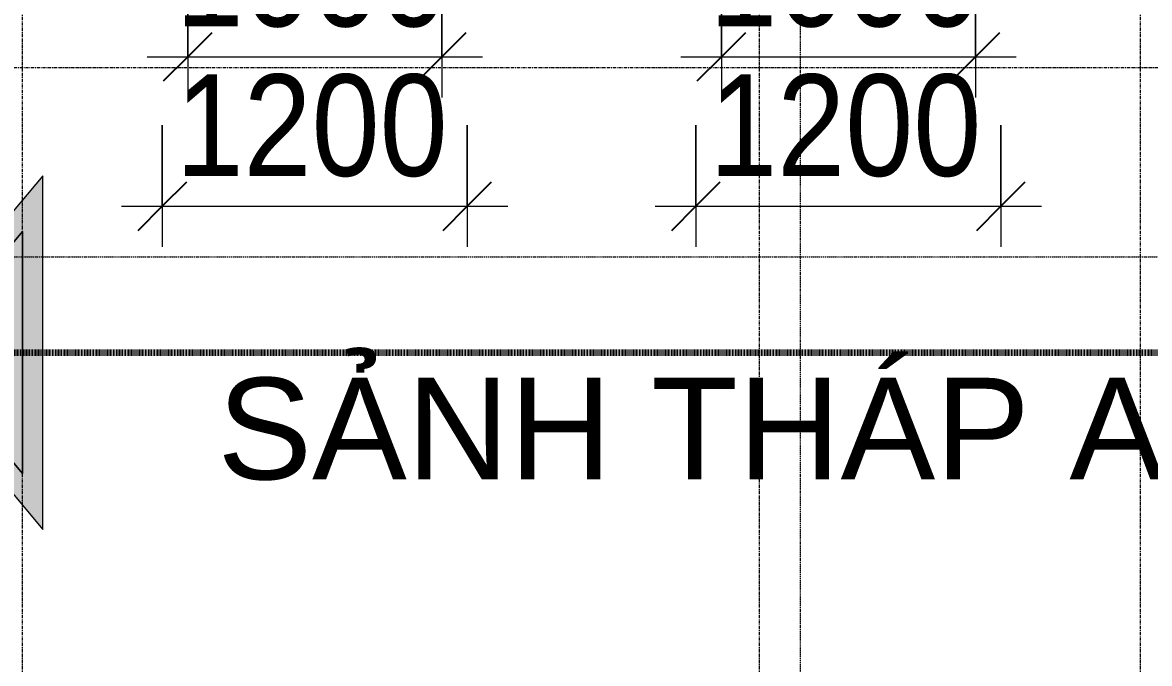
# Model space of a CAD drawing. Header units: millimetres. Extents: x 962 to 241049, y -15958 to 84407.
# Drawn here: x 175232 to 179666, y 46090 to 48615 of the extents above; entities that cross this region are included whole.
import ezdxf

# ---------------------------------------------------------------- set-up
doc = ezdxf.new("R2010")
doc.units = ezdxf.units.MM
for name, pattern in [('1 NÉT CALL OUT', [6, 3, -3]), ('Dash Dot 3_16_', [7.9375, 4.7625, -1.5875, 0, -1.5875]), ('Grid Line', [22.225, 12.7, -3.175, 3.175, -3.175])]:
    doc.linetypes.add(name, pattern=pattern)
for name, color, linetype, lineweight in [('A-ANNO-DIMS', 211, 'Continuous', 9), ('A-ANNO-DIMS-160', 211, 'Continuous', 9), ('A-ANNO-NOTE', 131, 'Continuous', 9), ('A-AREA-IDEN', 2, 'Continuous', 9), ('A-DETL-3', 90, '1 NÉT CALL OUT', 100), ('G-ANNO-SYMB-1', 111, 'Dash Dot 3_16_', 18), ('S-GRID-1', 1, 'Grid Line', 9)]:
    doc.layers.add(name, color=color, linetype=linetype, lineweight=lineweight)
doc.styles.add('Arial_11', font='arial_0.ttf', dxfattribs={"height": 400})
doc.styles.add('UTM Avo', font='UTM Avo.ttf', dxfattribs={"width": 0.9, "height": 400})
doc.dimstyles.new('1_Dim_chi_tiet_2_5', dxfattribs={"dimscale": 304.8, "dimtxt": 399.720379, "dimasz": 0.629921, "dimexe": 0.524934, "dimexo": 0.0625, "dimgap": 0.052493, "dimtad": 1, "dimdec": 0, "dimrnd": 5, "dimzin": 0, "dimdsep": 46, "dimtxsty": 'UTM Avo', "dimblk1": 'OBLIQUE', "dimblk2": 'OBLIQUE', "dimsah": 1, "dimcen": 0.09, "dimdle": 0.524934, "dimazin": 0, "dimtfac": 1, "dimtdec": 4, "dimtix": 1, "dimtmove": 0, "dimatfit": 3, "dimfxl": 1.049869, "dimfxlon": 1, "dimtvp": 1, "dimtolj": 1, "dimtzin": 0, "dimarcsym": 2})

# ---------------------------------------------------------------- blocks, each defined once
blk = doc.blocks.new('DIMBLOCK222-TKCS_MB TẦNG 1')
at = {"layer": 'A-ANNO-DIMS-160'}
for p, q in [((175781.6, 48210.9), (175781.6, 47730.9)), ((175781.6, 47890.9), (175781.6, 48210.9)), ((176981.6, 48210.9), (176981.6, 47730.9)), ((176981.6, 47890.9), (176981.6, 48210.9)), ((175621.6, 47890.9), (177141.6, 47890.9))]:
    blk.add_line(p, q, dxfattribs=at)
at = {"layer": 'A-ANNO-DIMS-160', "lineweight": 25}
for p, q in [((175781.6, 47890.9), (175877.6, 47986.9)), ((176981.6, 47890.9), (177077.6, 47986.9)), ((175781.6, 47890.9), (175685.6, 47794.9)), ((176981.6, 47890.9), (176885.6, 47794.9))]:
    blk.add_line(p, q, dxfattribs=at)
at = {"layer": 'A-ANNO-DIMS-160', "color": 0, "insert": (175833.8, 48410.6), "char_height": 400, "width": 1314.636, "attachment_point": 1, "line_spacing_factor": 1.110334, "style": 'UTM Avo'}
blk.add_mtext('1200', dxfattribs=at)
blk = doc.blocks.new('_Oblique')
at = {"color": 0, "linetype": 'ByBlock', "lineweight": -2}
blk.add_line((-0.5, -0.5), (0.5, 0.5), dxfattribs=at)
blk = doc.blocks.new('DIMBLOCK223-TKCS_MB TẦNG 1')
at = {"layer": 'A-ANNO-DIMS-160'}
for p, q in [((175881.6, 48799.8), (175881.6, 48319.8)), ((175881.6, 48479.8), (175881.6, 48799.8)), ((176881.6, 48799.8), (176881.6, 48319.8)), ((176881.6, 48479.8), (176881.6, 48799.8)), ((175721.6, 48479.8), (177041.6, 48479.8))]:
    blk.add_line(p, q, dxfattribs=at)
at = {"layer": 'A-ANNO-DIMS-160', "lineweight": 25}
for p, q in [((175881.6, 48479.8), (175977.6, 48575.8)), ((176881.6, 48479.8), (176977.6, 48575.8)), ((175881.6, 48479.8), (175785.6, 48383.8)), ((176881.6, 48479.8), (176785.6, 48383.8))]:
    blk.add_line(p, q, dxfattribs=at)
at = {"layer": 'A-ANNO-DIMS-160', "color": 0, "insert": (175833.8, 48999.5), "char_height": 400, "width": 1314.636, "attachment_point": 1, "line_spacing_factor": 1.110334, "style": 'UTM Avo'}
blk.add_mtext('1000', dxfattribs=at)
blk = doc.blocks.new('DIMBLOCK224-TKCS_MB TẦNG 1')
at = {"layer": 'A-ANNO-DIMS-160'}
for p, q in [((177881.6, 48210.9), (177881.6, 47730.9)), ((177881.6, 47890.9), (177881.6, 48210.9)), ((179081.6, 48210.9), (179081.6, 47730.9)), ((179081.6, 47890.9), (179081.6, 48210.9)), ((177721.6, 47890.9), (179241.6, 47890.9))]:
    blk.add_line(p, q, dxfattribs=at)
at = {"layer": 'A-ANNO-DIMS-160', "lineweight": 25}
for p, q in [((177881.6, 47890.9), (177977.6, 47986.9)), ((179081.6, 47890.9), (179177.6, 47986.9)), ((177881.6, 47890.9), (177785.6, 47794.9)), ((179081.6, 47890.9), (178985.6, 47794.9))]:
    blk.add_line(p, q, dxfattribs=at)
at = {"layer": 'A-ANNO-DIMS-160', "color": 0, "insert": (177933.8, 48410.6), "char_height": 400, "width": 1314.636, "attachment_point": 1, "line_spacing_factor": 1.110334, "style": 'UTM Avo'}
blk.add_mtext('1200', dxfattribs=at)
blk = doc.blocks.new('DIMBLOCK225-TKCS_MB TẦNG 1')
at = {"layer": 'A-ANNO-DIMS-160'}
for p, q in [((177981.6, 48799.8), (177981.6, 48319.8)), ((177981.6, 48479.8), (177981.6, 48799.8)), ((178981.6, 48799.8), (178981.6, 48319.8)), ((178981.6, 48479.8), (178981.6, 48799.8)), ((177821.6, 48479.8), (179141.6, 48479.8))]:
    blk.add_line(p, q, dxfattribs=at)
at = {"layer": 'A-ANNO-DIMS-160', "lineweight": 25}
for p, q in [((177981.6, 48479.8), (178077.6, 48575.8)), ((178981.6, 48479.8), (179077.6, 48575.8)), ((177981.6, 48479.8), (177885.6, 48383.8)), ((178981.6, 48479.8), (178885.6, 48383.8))]:
    blk.add_line(p, q, dxfattribs=at)
at = {"layer": 'A-ANNO-DIMS-160', "color": 0, "insert": (177933.8, 48999.5), "char_height": 400, "width": 1314.636, "attachment_point": 1, "line_spacing_factor": 1.110334, "style": 'UTM Avo'}
blk.add_mtext('1000', dxfattribs=at)
blk = doc.blocks.new('HDNDCT_MŨI TÊN THOÁT HIỂM - HDNDCT_MŨI TÊN THOÁT HIỂM-2437747-TKCS_MB TẦNG 1')
at = {"layer": 'A-ANNO-NOTE'}
h = blk.add_hatch(color=256, dxfattribs=at)
h.paths.add_polyline_path([(-3.153, 0), (0.5, 4.353), (0.5, -4.353)])
h.paths.add_polyline_path([(-2.5, 0), (0, -2.979), (0, 2.979)])
blk.add_hatch(color=256, dxfattribs=at).paths.add_polyline_path([(0, -2.979), (-2.5, 0), (0, 2.979)])
for p, q in [((0.5, 4.353), (-3.153, 0)), ((0.5, -4.353), (0.5, 4.353)), ((-2.5, 0), (0, 2.979)), ((0, 2.979), (-2.5, 0)), ((0, 2.979), (0, -2.979)), ((0, -2.979), (0, 2.979)), ((-3.153, 0), (0.5, -4.353)), ((0, -2.979), (-2.5, 0)), ((-2.5, 0), (0, -2.979))]:
    blk.add_line(p, q, dxfattribs=at)

msp = doc.modelspace()

# ---------------------------------------------------------------- linework, layer by layer
at = {"layer": 'A-DETL-3'}
msp.add_line((173931.7, 47314.6), (180531.6, 47314.6), dxfattribs=at)
at = {"layer": 'G-ANNO-SYMB-1'}
for p, q in [((178291.6, 84025.7), (178291.6, 9773.9)), ((90628.5, 47691.5), (198105.9, 47691.5))]:
    msp.add_line(p, q, dxfattribs=at)
at = {"layer": 'S-GRID-1'}
for p, q in [((175231.7, 15532), (175231.7, 78459.2)), ((178131.6, 15532), (178131.6, 78459.2)), ((179631.6, 15532), (179631.6, 78459.2)), ((192368.8, 48436.9), (96265.8, 48436.9))]:
    msp.add_line(p, q, dxfattribs=at)

# ---------------------------------------------------------------- block references
at = {"layer": 'A-ANNO-NOTE', "xscale": 160, "yscale": 160, "zscale": 160}
msp.add_blockref('HDNDCT_MŨI TÊN THOÁT HIỂM - HDNDCT_MŨI TÊN THOÁT HIỂM-2437747-TKCS_MB TẦNG 1', (175231.6, 47314.6), dxfattribs=at)

# ---------------------------------------------------------------- texts
at = {"layer": 'A-AREA-IDEN', "insert": (178016.6, 46809.7), "char_height": 400, "width": 4043.2, "attachment_point": 8, "line_spacing_factor": 0.936439, "style": 'Arial_11'}
msp.add_mtext('\\pt8,16,24,32,40,48,56,64,72,80,88,96,104,112,120,128,136,144,152,160,168,176,184,192,200,208,216,224,232,240,248,256;SẢNH THÁP A3', dxfattribs=at)

# ---------------------------------------------------------------- dimensions: what is measured, and where the dimension line sits
at = {"layer": 'A-ANNO-DIMS'}
for base, p1, p2, override, picture, middle in [((176881.6, 48479.8), (175881.6, 48799.8), (176881.6, 48799.8), {"dimpost": '<>', "dimfxl": 1000}, 'DIMBLOCK223-TKCS_MB TẦNG 1', (176381.6, 48702.8)), ((178981.6, 48479.8), (177981.6, 48799.8), (178981.6, 48799.8), {"dimpost": '<>', "dimfxl": 1000}, 'DIMBLOCK225-TKCS_MB TẦNG 1', (178481.6, 48702.8)), ((176981.6, 47890.9), (175781.6, 48210.9), (176981.6, 48210.9), {"dimpost": '<>', "dimfxl": 1200}, 'DIMBLOCK222-TKCS_MB TẦNG 1', (176381.6, 48113.9)), ((179081.6, 47890.9), (177881.6, 48210.9), (179081.6, 48210.9), {"dimpost": '<>', "dimfxl": 1200}, 'DIMBLOCK224-TKCS_MB TẦNG 1', (178481.6, 48113.9))]:
    dim = msp.add_linear_dim(base=base, p1=p1, p2=p2, dimstyle='1_Dim_chi_tiet_2_5', override=override, dxfattribs=at)
    dim.commit()
    dim.dimension.update_dxf_attribs({"geometry": picture, "text_midpoint": middle})

doc.saveas('drawing.dxf')
